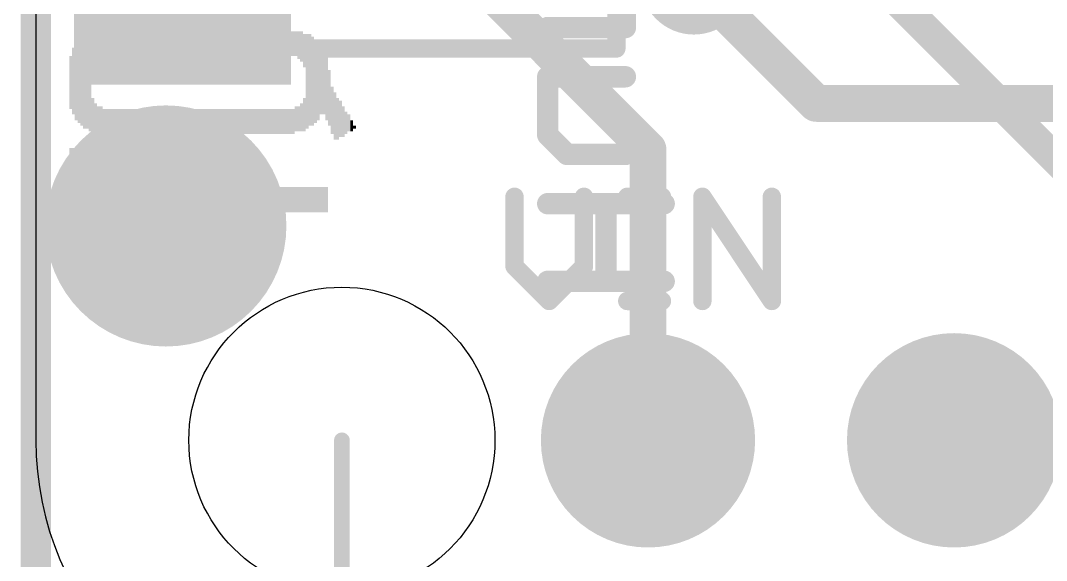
# Model space of a CAD drawing. Extents: x -0.1 to 34.1, y -8.2 to 18.
# Drawn here: x -0.13 to 8.39, y 1.54 to 6.02 of the extents above; entities that cross this region are included whole.
import ezdxf

# ---------------------------------------------------------------- set-up
doc = ezdxf.new("R2010")
doc.units = 0
for name, color, linetype in [('1', 12, 'CONTINUOUS'), ('16', 5, 'CONTINUOUS'), ('17', 110, 'CONTINUOUS'), ('18', 110, 'CONTINUOUS'), ('20', 53, 'CONTINUOUS'), ('21', 40, 'CONTINUOUS'), ('22', 6, 'CONTINUOUS'), ('39', 12, 'CONTINUOUS'), ('41', 12, 'CONTINUOUS'), ('47', 253, 'CONTINUOUS')]:
    doc.layers.add(name, color=color, linetype=linetype)

# ---------------------------------------------------------------- blocks, each defined once
blk = doc.blocks.new('RECT')
blk.add_solid([(-0.5, -0.5), (0.5, -0.5), (-0.5, 0.5), (0.5, 0.5)])
blk = doc.blocks.new('PIE')
at = {"const_width": 0.5}
blk.add_lwpolyline([(0, -0.25, 1), (0, 0.25, 1), (0, -0.25)], format="xyb", dxfattribs=at)
blk = doc.blocks.new('ROUNDP')
at = {"const_width": 0.5}
blk.add_lwpolyline([(0, -0.25, 1), (0, 0.25, 1), (0, -0.25)], format="xyb", dxfattribs=at)
blk = doc.blocks.new('ROUNDV')
at = {"const_width": 0.5}
blk.add_lwpolyline([(0, -0.25, 1), (0, 0.25, 1), (0, -0.25)], format="xyb", dxfattribs=at)

msp = doc.modelspace()

# ---------------------------------------------------------------- linework, layer by layer
at = {"layer": '1'}
for points, const_width in [([(0, 0), (0, 17.78)], 0.254), ([(2.8575, 7.1755), (5.08, 4.953)], 0.3048), ([(8.7122, 4.6228), (6.223, 7.112)], 0.254), ([(5.08, 4.953), (5.08, 2.54)], 0.3048)]:
    msp.add_lwpolyline(points, dxfattribs=dict(at, const_width=const_width))
at = {"layer": '1', "const_width": 0.1524}
for points in [[(5.1562, 4.953, 1), (5.0038, 4.953)], [(5.0261, 4.8991, 1), (5.1339, 5.0069)], [(5.0038, 2.54, 1), (5.1562, 2.54)]]:
    msp.add_lwpolyline(points, format="xyb", dxfattribs=at)
at = {"layer": '16'}
for points, const_width in [([(0, 0), (0, 17.8435)], 0.254), ([(5.461, 6.35), (6.477, 5.334)], 0.3048), ([(6.477, 5.334), (9.2075, 5.334)], 0.3048)]:
    msp.add_lwpolyline(points, dxfattribs=dict(at, const_width=const_width))
at = {"layer": '16', "const_width": 0.1524}
for points in [[(6.477, 5.4102, 1), (6.477, 5.2578)], [(6.4231, 5.2801, 1), (6.5309, 5.3879)]]:
    msp.add_lwpolyline(points, format="xyb", dxfattribs=at)
at = {"layer": '20'}
msp.add_line((0, 15.24), (0, 2.54), dxfattribs=at)
msp.add_circle((2.54, 2.54), 1.27, dxfattribs=at)
msp.add_arc((2.54, 2.54), 2.54, 180, 270, dxfattribs=at)
at = {"layer": '21', "const_width": 0.1524}
for points in [[(4.8175, 6.99), (4.8175, 5.79)], [(4.8175, 5.79), (2.2175, 5.79)], [(3.9723, 4.56), (3.9723, 3.9838)], [(4.5486, 3.9838), (4.5486, 4.56)], [(4.9079, 4.56), (5.196, 4.56)], [(5.0519, 3.6957), (5.0519, 4.56)], [(5.5315, 3.6957), (5.5315, 4.56)], [(5.5315, 4.56), (6.1078, 3.6957)], [(6.1078, 3.6957), (6.1078, 4.56)], [(3.9723, 3.9838), (4.2605, 3.6957)], [(4.2605, 3.6957), (4.5486, 3.9838)], [(4.9079, 3.6957), (5.196, 3.6957)]]:
    msp.add_lwpolyline(points, dxfattribs=at)
at = {"layer": '21', "const_width": 0.0762}
for points in [[(2.2175, 5.8281, 1), (2.2175, 5.7519)], [(4.7794, 5.79, 1), (4.8556, 5.79)], [(4.8175, 5.7519, 1), (4.8175, 5.8281)], [(4.0104, 4.56, 1), (3.9342, 4.56)], [(4.5867, 4.56, 1), (4.5105, 4.56)], [(4.9079, 4.5981, 1), (4.9079, 4.5219)], [(5.09, 4.56, 1), (5.0138, 4.56)], [(5.196, 4.5219, 1), (5.196, 4.5981)], [(5.5632, 4.5812, 1), (5.4998, 4.5389)], [(5.5696, 4.56, 1), (5.4934, 4.56)], [(6.1459, 4.56, 1), (6.0697, 4.56)], [(3.9993, 4.0108, 1), (3.9454, 3.9569)], [(3.9342, 3.9838, 1), (4.0104, 3.9838)], [(4.5105, 3.9838, 1), (4.5867, 3.9838)], [(4.5755, 3.9569, 1), (4.5216, 4.0108)], [(4.2335, 3.7226, 1), (4.2874, 3.6688)], [(4.2335, 3.6688, 1), (4.2874, 3.7226)], [(4.9079, 3.7338, 1), (4.9079, 3.6576)], [(5.196, 3.6576, 1), (5.196, 3.7338)], [(6.0761, 3.6746, 1), (6.1395, 3.7168)], [(5.0138, 3.6957, 1), (5.09, 3.6957)], [(5.4934, 3.6957, 1), (5.5696, 3.6957)], [(6.0697, 3.6957, 1), (6.1459, 3.6957)]]:
    msp.add_lwpolyline(points, format="xyb", dxfattribs=at)
at = {"layer": '22', "const_width": 0.1778}
for points in [[(4.8922, 5.9636), (4.8922, 6.1246)], [(4.2481, 5.9636), (4.8922, 5.9636)], [(4.2481, 5.0722), (4.2481, 5.5552)], [(4.2481, 5.5552), (4.8922, 5.5552)], [(4.4092, 4.9112), (4.2481, 5.0722)], [(4.8922, 4.9112), (4.4092, 4.9112)], [(5.2142, 4.5027), (4.2481, 4.5027)], [(4.7312, 3.8587), (4.7312, 4.5027)], [(4.2481, 3.8587), (5.2142, 3.8587)]]:
    msp.add_lwpolyline(points, dxfattribs=at)
at = {"layer": '22', "const_width": 0.0889}
for points in [[(4.2481, 6.0081, 1), (4.2481, 5.9192)], [(4.8922, 5.9192, 1), (4.8922, 6.0081)], [(4.8477, 5.9636, 1), (4.9366, 5.9636)], [(4.2481, 5.5996, 1), (4.2481, 5.5107)], [(4.2926, 5.5552, 1), (4.2037, 5.5552)], [(4.8922, 5.5107, 1), (4.8922, 5.5996)], [(4.2796, 5.1036, 1), (4.2167, 5.0407)], [(4.2037, 5.0722, 1), (4.2926, 5.0722)], [(4.4092, 4.9556, 1), (4.4092, 4.8667)], [(4.3777, 4.8797, 1), (4.4406, 4.9426)], [(4.8922, 4.8667, 1), (4.8922, 4.9556)], [(4.2481, 4.5472, 1), (4.2481, 4.4583)], [(4.7756, 4.5027, 1), (4.6867, 4.5027)], [(5.2142, 4.4583, 1), (5.2142, 4.5472)], [(4.2481, 3.9031, 1), (4.2481, 3.8142)], [(5.2142, 3.8142, 1), (5.2142, 3.9031)], [(4.6867, 3.8587, 1), (4.7756, 3.8587)]]:
    msp.add_lwpolyline(points, format="xyb", dxfattribs=at)
at = {"layer": '39'}
for points, const_width in [([(1.0795, 5.068, 0.4142), (0.3295, 4.318)], 0.5), ([(1.8295, 4.318, 0.4142), (1.0795, 5.068)], 0.5), ([(1.0795, 5.193, 1), (1.0795, 4.943)], 0.25), ([(1.0795, 4.943, 1), (1.0795, 5.193)], 0.25), ([(0.3295, 4.318, 0.4142), (1.0795, 3.568)], 0.5), ([(0.4545, 4.318, 1), (0.2045, 4.318)], 0.25), ([(1.0795, 3.568, 0.4142), (1.8295, 4.318)], 0.5), ([(1.9545, 4.318, 1), (1.7045, 4.318)], 0.25), ([(0.2045, 4.318, 1), (0.4545, 4.318)], 0.25), ([(1.7045, 4.318, 1), (1.9545, 4.318)], 0.25), ([(1.0795, 3.693, 1), (1.0795, 3.443)], 0.25), ([(1.0795, 3.443, 1), (1.0795, 3.693)], 0.25)]:
    msp.add_lwpolyline(points, format="xyb", dxfattribs=dict(at, const_width=const_width))
at = {"layer": '41'}
for points, const_width in [([(1.0795, 5.068, 0.4142), (0.3295, 4.318)], 0.5), ([(1.8295, 4.318, 0.4142), (1.0795, 5.068)], 0.5), ([(1.0795, 5.193, 1), (1.0795, 4.943)], 0.25), ([(1.0795, 4.943, 1), (1.0795, 5.193)], 0.25), ([(0.3295, 4.318, 0.4142), (1.0795, 3.568)], 0.5), ([(0.4545, 4.318, 1), (0.2045, 4.318)], 0.25), ([(1.0795, 3.568, 0.4142), (1.8295, 4.318)], 0.5), ([(1.9545, 4.318, 1), (1.7045, 4.318)], 0.25), ([(0.2045, 4.318, 1), (0.4545, 4.318)], 0.25), ([(1.7045, 4.318, 1), (1.9545, 4.318)], 0.25), ([(1.0795, 3.693, 1), (1.0795, 3.443)], 0.25), ([(1.0795, 3.443, 1), (1.0795, 3.693)], 0.25)]:
    msp.add_lwpolyline(points, format="xyb", dxfattribs=dict(at, const_width=const_width))
at = {"layer": '47', "const_width": 0.13}
for points in [[(0, 6.223), (0, -8.173)], [(2.54, 2.54), (2.54, -5.252)]]:
    msp.add_lwpolyline(points, dxfattribs=at)
at = {"layer": '47', "const_width": 0.065}
msp.add_lwpolyline([(2.5725, 2.54, 1), (2.5075, 2.54)], format="xyb", dxfattribs=at)

# ---------------------------------------------------------------- block references
at = {"layer": '1', "xscale": 1.8, "yscale": 1.2}
msp.add_blockref('RECT', (1.2175, 6.09), dxfattribs=at)
at = {"layer": '1'}
msp.add_blockref('PIE', (1.0795, 4.318), dxfattribs=at)
at = {"layer": '17', "xscale": 1.778, "yscale": 1.778, "rotation": 90}
for p in [(5.08, 2.54), (5.08, 2.54), (7.62, 2.54), (7.62, 2.54)]:
    msp.add_blockref('ROUNDP', p, dxfattribs=at)
at = {"layer": '18', "xscale": 0.889, "yscale": 0.889}
msp.add_blockref('ROUNDV', (5.461, 6.35), dxfattribs=at)
msp.add_blockref('ROUNDV', (5.461, 6.35), dxfattribs=at)
at = {"layer": '22', "rotation": 270}
for p, xscale, yscale in [((0.404, 5.5067), 0.762, 0.0231), ((0.4271, 5.5067), 0.762, 0.0231), ((0.4502, 5.5067), 0.8077, 0.0231), ((0.4733, 5.7721), 0.2769, 0.0231), ((0.4964, 5.8064), 0.254, 0.0231), ((0.5196, 5.8179), 0.2311, 0.0231), ((0.5427, 5.8306), 0.2057, 0.0231), ((0.5658, 5.8306), 0.2057, 0.0231), ((0.5889, 5.8306), 0.2057, 0.0231), ((0.612, 5.8306), 0.2057, 0.0231), ((0.635, 5.8306), 0.2057, 0.0229), ((0.658, 5.842), 0.1829, 0.0231), ((0.6811, 5.842), 0.1829, 0.0231), ((0.7042, 5.842), 0.1829, 0.0231), ((0.7273, 5.842), 0.1829, 0.0231), ((0.7504, 5.842), 0.1829, 0.0231), ((0.7736, 5.842), 0.1829, 0.0231), ((0.7967, 5.842), 0.1829, 0.0231), ((0.8198, 5.842), 0.1829, 0.0231), ((0.8429, 5.842), 0.1829, 0.0231), ((0.866, 5.842), 0.1829, 0.0231), ((0.889, 5.842), 0.1829, 0.0229), ((0.912, 5.842), 0.1829, 0.0231), ((0.9351, 5.842), 0.1829, 0.0231), ((0.9582, 5.842), 0.1829, 0.0231), ((0.9813, 5.842), 0.1829, 0.0231), ((1.0044, 5.842), 0.1829, 0.0231), ((1.0276, 5.842), 0.1829, 0.0231), ((1.0507, 5.842), 0.1829, 0.0231), ((1.0738, 5.842), 0.1829, 0.0231), ((1.0969, 5.842), 0.1829, 0.0231), ((1.12, 5.842), 0.1829, 0.0231), ((1.143, 5.842), 0.1829, 0.0229), ((1.166, 5.842), 0.1829, 0.0231), ((1.1891, 5.842), 0.1829, 0.0231), ((1.2122, 5.842), 0.1829, 0.0231), ((1.2353, 5.842), 0.1829, 0.0231), ((1.2584, 5.842), 0.1829, 0.0231), ((1.2816, 5.842), 0.1829, 0.0231), ((1.3047, 5.842), 0.1829, 0.0231), ((1.3278, 5.842), 0.1829, 0.0231), ((1.3509, 5.842), 0.1829, 0.0231), ((1.374, 5.842), 0.1829, 0.0231), ((1.397, 5.842), 0.1829, 0.0229), ((1.42, 5.842), 0.1829, 0.0231), ((1.4431, 5.842), 0.1829, 0.0231), ((1.4662, 5.842), 0.1829, 0.0231), ((1.4893, 5.842), 0.1829, 0.0231), ((1.5124, 5.842), 0.1829, 0.0231), ((1.5356, 5.842), 0.1829, 0.0231), ((1.5587, 5.842), 0.1829, 0.0231), ((1.5818, 5.842), 0.1829, 0.0231), ((1.6049, 5.842), 0.1829, 0.0231), ((1.628, 5.842), 0.1829, 0.0231), ((1.651, 5.842), 0.1829, 0.0229), ((1.674, 5.842), 0.1829, 0.0231), ((1.6971, 5.842), 0.1829, 0.0231), ((1.7202, 5.842), 0.1829, 0.0231), ((1.7433, 5.842), 0.1829, 0.0231), ((1.7664, 5.842), 0.1829, 0.0231), ((1.7896, 5.842), 0.1829, 0.0231), ((1.8127, 5.842), 0.1829, 0.0231), ((1.8358, 5.842), 0.1829, 0.0231), ((1.8589, 5.842), 0.1829, 0.0231), ((1.882, 5.842), 0.1829, 0.0231), ((1.905, 5.842), 0.1829, 0.0229), ((1.928, 5.842), 0.1829, 0.0231), ((1.9511, 5.842), 0.1829, 0.0231), ((1.9742, 5.842), 0.1829, 0.0231), ((1.9973, 5.842), 0.1829, 0.0231), ((2.0204, 5.842), 0.1829, 0.0231), ((2.0436, 5.842), 0.1829, 0.0231), ((2.0667, 5.842), 0.1829, 0.0231), ((2.0898, 5.8306), 0.2057, 0.0231), ((2.1129, 5.8306), 0.2057, 0.0231), ((2.136, 5.8306), 0.2057, 0.0231), ((2.159, 5.8306), 0.2057, 0.0229), ((2.182, 5.8179), 0.2311, 0.0231), ((2.2051, 5.8064), 0.254, 0.0231), ((2.2282, 5.7721), 0.2769, 0.0231), ((2.2513, 5.5182), 0.7849, 0.0231), ((2.2744, 5.5296), 0.762, 0.0231), ((2.2976, 5.5182), 0.7391, 0.0231), ((0.3118, 5.5194), 0.5537, 0.0231), ((0.3349, 5.5067), 0.6248, 0.0231), ((0.358, 5.5067), 0.6706, 0.0231), ((0.381, 5.5067), 0.7163, 0.0229), ((2.3207, 5.5182), 0.6934, 0.0231), ((2.3438, 5.5182), 0.6477, 0.0231), ((2.3669, 5.5309), 0.5766, 0.0231), ((2.39, 5.5194), 0.5537, 0.0231), ((0.2887, 5.508), 0.4394, 0.0231), ((2.413, 5.461), 0.5334, 0.0229), ((2.436, 5.3797), 0.4623, 0.0231), ((2.4591, 5.2769), 0.3937, 0.0231), ((0.4733, 5.2413), 0.2769, 0.0231), ((2.2282, 5.2413), 0.2769, 0.0231), ((2.4822, 5.2299), 0.3912, 0.0231), ((2.5053, 5.207), 0.3454, 0.0231), ((0.4964, 5.2184), 0.2311, 0.0231), ((0.5196, 5.1956), 0.2311, 0.0231), ((0.5427, 5.1956), 0.2311, 0.0231), ((0.5658, 5.1841), 0.2083, 0.0231), ((0.5889, 5.1841), 0.2083, 0.0231), ((0.612, 5.1841), 0.2083, 0.0231), ((0.635, 5.1841), 0.2083, 0.0229), ((0.658, 5.1841), 0.2083, 0.0231), ((0.6811, 5.1841), 0.2083, 0.0231), ((0.7042, 5.1841), 0.2083, 0.0231), ((0.7273, 5.1841), 0.2083, 0.0231), ((0.7504, 5.1841), 0.2083, 0.0231), ((0.7736, 5.1841), 0.2083, 0.0231), ((0.7967, 5.1841), 0.2083, 0.0231), ((0.8198, 5.1841), 0.2083, 0.0231), ((0.8429, 5.1841), 0.2083, 0.0231), ((0.866, 5.1841), 0.2083, 0.0231), ((0.889, 5.1841), 0.2083, 0.0229), ((0.912, 5.1841), 0.2083, 0.0231), ((0.9351, 5.1841), 0.2083, 0.0231), ((0.9582, 5.1841), 0.2083, 0.0231), ((0.9813, 5.1841), 0.2083, 0.0231), ((1.0044, 5.1841), 0.2083, 0.0231), ((1.0276, 5.1841), 0.2083, 0.0231), ((1.0507, 5.1841), 0.2083, 0.0231), ((1.0738, 5.1841), 0.2083, 0.0231), ((1.0969, 5.1841), 0.2083, 0.0231), ((1.12, 5.1841), 0.2083, 0.0231), ((1.143, 5.1841), 0.2083, 0.0229), ((1.166, 5.1841), 0.2083, 0.0231), ((1.1891, 5.1841), 0.2083, 0.0231), ((1.2122, 5.1841), 0.2083, 0.0231), ((1.2353, 5.1841), 0.2083, 0.0231), ((1.2584, 5.1841), 0.2083, 0.0231), ((1.2816, 5.1841), 0.2083, 0.0231), ((1.3047, 5.1841), 0.2083, 0.0231), ((1.3278, 5.1841), 0.2083, 0.0231), ((1.3509, 5.1841), 0.2083, 0.0231), ((1.374, 5.1841), 0.2083, 0.0231), ((1.397, 5.1841), 0.2083, 0.0229), ((1.42, 5.1841), 0.2083, 0.0231), ((1.4431, 5.1841), 0.2083, 0.0231), ((1.4662, 5.1841), 0.2083, 0.0231), ((1.4893, 5.1841), 0.2083, 0.0231), ((1.5124, 5.1841), 0.2083, 0.0231), ((1.5356, 5.1841), 0.2083, 0.0231), ((1.5587, 5.1841), 0.2083, 0.0231), ((1.5818, 5.1841), 0.2083, 0.0231), ((1.6049, 5.1841), 0.2083, 0.0231), ((1.628, 5.1841), 0.2083, 0.0231), ((1.651, 5.1841), 0.2083, 0.0229), ((1.674, 5.1841), 0.2083, 0.0231), ((1.6971, 5.1841), 0.2083, 0.0231), ((1.7202, 5.1841), 0.2083, 0.0231), ((1.7433, 5.1841), 0.2083, 0.0231), ((1.7664, 5.1841), 0.2083, 0.0231), ((1.7896, 5.1841), 0.2083, 0.0231), ((1.8127, 5.1841), 0.2083, 0.0231), ((1.8358, 5.1841), 0.2083, 0.0231), ((1.8589, 5.1841), 0.2083, 0.0231), ((1.882, 5.1841), 0.2083, 0.0231), ((1.905, 5.1841), 0.2083, 0.0229), ((1.928, 5.1841), 0.2083, 0.0231), ((1.9511, 5.1841), 0.2083, 0.0231), ((1.9742, 5.1841), 0.2083, 0.0231), ((1.9973, 5.1841), 0.2083, 0.0231), ((2.0204, 5.1841), 0.2083, 0.0231), ((2.0436, 5.1841), 0.2083, 0.0231), ((2.0667, 5.1841), 0.2083, 0.0231), ((2.0898, 5.1841), 0.2083, 0.0231), ((2.1129, 5.1841), 0.2083, 0.0231), ((2.136, 5.1841), 0.2083, 0.0231), ((2.159, 5.207), 0.2083, 0.0229), ((2.182, 5.207), 0.2083, 0.0231), ((2.2051, 5.2184), 0.2311, 0.0231), ((2.5284, 5.207), 0.2997, 0.0231), ((2.5516, 5.1841), 0.254, 0.0231), ((2.5747, 5.1727), 0.1854, 0.0231), ((2.5978, 5.1727), 0.1397, 0.0231), ((2.6209, 5.1486), 0.0914, 0.0231), ((2.644, 5.1372), 0.0229, 0.0231), ((0.2887, 4.5263), 0.8788, 0.0231), ((0.3118, 4.5263), 0.8788, 0.0231), ((0.3349, 4.5263), 0.8788, 0.0231), ((0.358, 4.5263), 0.8788, 0.0231), ((0.381, 4.5263), 0.8788, 0.0229), ((0.404, 4.5263), 0.8788, 0.0231), ((0.4271, 4.5263), 0.8788, 0.0231), ((0.4502, 4.5263), 0.8788, 0.0231), ((0.4733, 4.5263), 0.8788, 0.0231), ((0.4964, 4.5364), 0.2083, 0.0231), ((0.5196, 4.5364), 0.2083, 0.0231), ((0.5427, 4.5364), 0.2083, 0.0231), ((0.5658, 4.5364), 0.2083, 0.0231), ((0.5889, 4.5364), 0.2083, 0.0231), ((0.612, 4.5364), 0.2083, 0.0231), ((0.635, 4.5364), 0.2083, 0.0229), ((0.658, 4.5364), 0.2083, 0.0231), ((0.6811, 4.5364), 0.2083, 0.0231), ((0.7042, 4.5364), 0.2083, 0.0231), ((0.7273, 4.5364), 0.2083, 0.0231), ((0.7504, 4.5364), 0.2083, 0.0231), ((0.7736, 4.5364), 0.2083, 0.0231), ((0.7967, 4.5364), 0.2083, 0.0231), ((0.8198, 4.5364), 0.2083, 0.0231), ((0.8429, 4.5364), 0.2083, 0.0231), ((0.866, 4.5364), 0.2083, 0.0231), ((0.889, 4.5364), 0.2083, 0.0229), ((0.912, 4.5364), 0.2083, 0.0231), ((0.9351, 4.5364), 0.2083, 0.0231), ((0.9582, 4.5364), 0.2083, 0.0231), ((0.9813, 4.5364), 0.2083, 0.0231), ((1.0044, 4.5364), 0.2083, 0.0231), ((1.0276, 4.5364), 0.2083, 0.0231), ((1.0507, 4.5364), 0.2083, 0.0231), ((1.0738, 4.5364), 0.2083, 0.0231), ((1.0969, 4.5364), 0.2083, 0.0231), ((1.12, 4.5364), 0.2083, 0.0231), ((1.143, 4.5364), 0.2083, 0.0229), ((1.166, 4.5364), 0.2083, 0.0231), ((1.1891, 4.5364), 0.2083, 0.0231), ((1.2122, 4.5364), 0.2083, 0.0231), ((1.2353, 4.5364), 0.2083, 0.0231), ((1.2584, 4.5364), 0.2083, 0.0231), ((1.2816, 4.5364), 0.2083, 0.0231), ((1.3047, 4.5364), 0.2083, 0.0231), ((1.3278, 4.5364), 0.2083, 0.0231), ((1.3509, 4.5364), 0.2083, 0.0231), ((1.374, 4.5364), 0.2083, 0.0231), ((1.397, 4.5364), 0.2083, 0.0229), ((1.42, 4.5364), 0.2083, 0.0231), ((1.4431, 4.5364), 0.2083, 0.0231), ((1.4662, 4.5364), 0.2083, 0.0231), ((1.4893, 4.5364), 0.2083, 0.0231), ((1.5124, 4.5364), 0.2083, 0.0231), ((1.5356, 4.5364), 0.2083, 0.0231), ((1.5587, 4.5364), 0.2083, 0.0231), ((1.5818, 4.5364), 0.2083, 0.0231), ((1.6049, 4.5364), 0.2083, 0.0231), ((1.628, 4.5364), 0.2083, 0.0231), ((1.651, 4.5364), 0.2083, 0.0229), ((1.674, 4.5364), 0.2083, 0.0231), ((1.6971, 4.5364), 0.2083, 0.0231), ((1.7202, 4.5364), 0.2083, 0.0231), ((1.7433, 4.5364), 0.2083, 0.0231), ((1.7664, 4.5364), 0.2083, 0.0231), ((1.7896, 4.5364), 0.2083, 0.0231), ((1.8127, 4.5364), 0.2083, 0.0231), ((1.8358, 4.5364), 0.2083, 0.0231), ((1.8589, 4.5364), 0.2083, 0.0231), ((1.882, 4.5364), 0.2083, 0.0231), ((1.905, 4.5364), 0.2083, 0.0229), ((1.928, 4.5364), 0.2083, 0.0231), ((1.9511, 4.5364), 0.2083, 0.0231), ((1.9742, 4.5364), 0.2083, 0.0231), ((1.9973, 4.5364), 0.2083, 0.0231), ((2.0204, 4.5364), 0.2083, 0.0231), ((2.0436, 4.5364), 0.2083, 0.0231), ((2.0667, 4.5364), 0.2083, 0.0231), ((2.0898, 4.5364), 0.2083, 0.0231), ((2.1129, 4.5364), 0.2083, 0.0231), ((2.136, 4.5364), 0.2083, 0.0231), ((2.159, 4.5364), 0.2083, 0.0229), ((2.182, 4.5364), 0.2083, 0.0231), ((2.2051, 4.5364), 0.2083, 0.0231), ((2.2282, 4.5364), 0.2083, 0.0231), ((2.2513, 4.5364), 0.2083, 0.0231), ((2.2744, 4.5364), 0.2083, 0.0231), ((2.2976, 4.5364), 0.2083, 0.0231), ((2.3207, 4.5364), 0.2083, 0.0231), ((2.3438, 4.5364), 0.2083, 0.0231), ((2.3669, 4.5364), 0.2083, 0.0231), ((2.39, 4.5364), 0.2083, 0.0231), ((2.413, 4.5364), 0.2083, 0.0229)]:
    msp.add_blockref('RECT', p, dxfattribs=dict(at, xscale=xscale, yscale=yscale))

doc.saveas('drawing.dxf')
